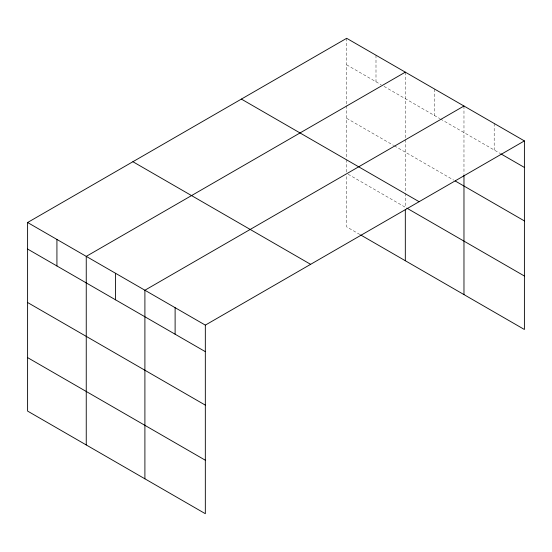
<?xml version="1.0" encoding="UTF-8"?>
<svg xmlns="http://www.w3.org/2000/svg" width="552" height="552" viewBox="0 0 552 552"><rect width="100%" height="100%" fill="white"/><g stroke="black" fill="none" stroke-linecap="round" stroke-linejoin="round"><path stroke-width="0.41" stroke-dasharray="2.76 2.07" d="M346.67 38.302L346.67 104.935M346.67 64.832L381.128 84.725M384.061 86.416L439.778 118.583M440.51 119.011L500.084 153.401M346.67 118.307L393.59 145.397M394.321 145.818L453.709 180.104M348.133 174.246L405.32 207.262L405.32 193.49M359.863 234.496L346.67 226.879L346.67 175.074M494.185 123.469L494.185 149.999M463.97 106.025L463.97 174.328M434.645 89.093L434.645 115.623M405.32 72.16L405.32 138.8M405.32 139.635L405.32 192.627M375.995 55.228L375.995 81.758M346.67 105.77L346.67 158.769M346.67 159.625L346.67 172.541"/><path stroke-width="0.83" d="M27.6 222.511L205.33 325.121L205.33 513.698L27.6 411.088L27.6 222.511L346.67 38.302L524.4 140.912L524.4 329.489L360.601 234.917M405.32 72.16L86.25 256.376L86.25 444.953M463.97 106.025L144.9 290.235L144.9 478.812M205.33 325.121L524.4 140.912M500.816 153.829L524.4 167.442M455.172 180.952L524.4 220.917M241.376 99.091L419.106 201.701M406.789 208.111L524.4 276.014M132.894 161.722L310.624 264.332M27.6 249.042L205.33 351.658M27.6 302.517L205.33 405.133M27.6 357.613L205.33 460.223M463.97 175.17L463.97 294.602M405.32 209.767L405.32 260.737M175.115 307.678L175.115 334.208M115.575 273.302L115.575 299.833M56.925 239.444L56.925 265.974"/></g></svg>
